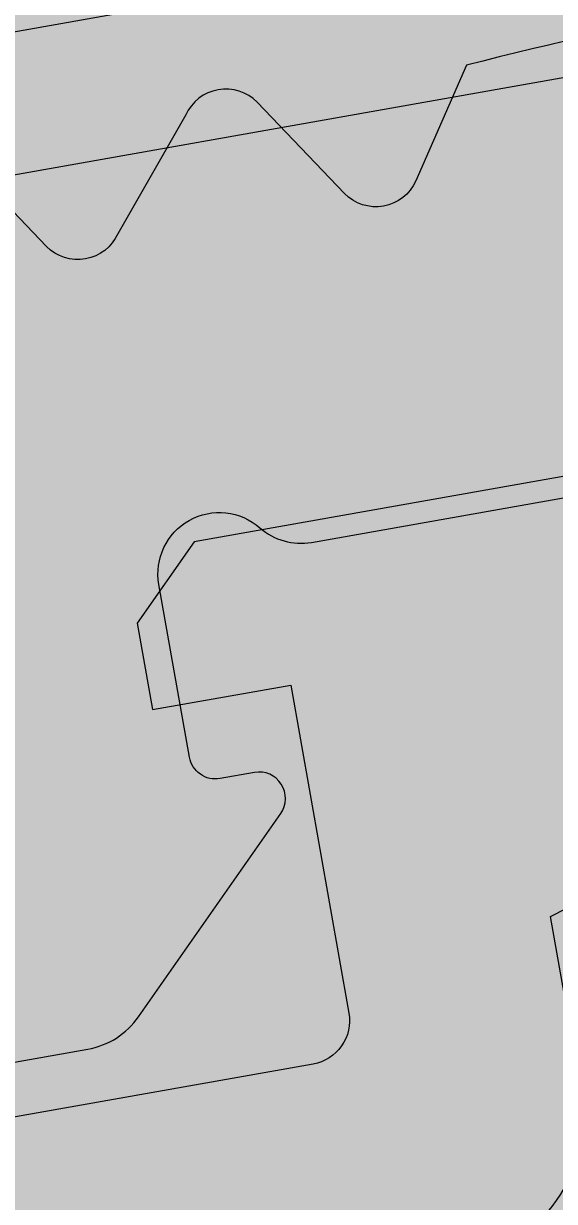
# Model space of a CAD drawing. Header units: millimetres. Extents: x -455656 to 9247092, y 0 to 412358.
# Drawn here: x 75398.63 to 75402.32, y 353974.34 to 353982.53 of the extents above; entities that cross this region are included whole.
import ezdxf
from ezdxf import colors
from ezdxf.entities.mleader import LeaderData, LeaderLine
from ezdxf.enums import TextEntityAlignment as Align
from ezdxf.math import Vec2, Vec3

# ---------------------------------------------------------------- set-up
doc = ezdxf.new("R2018")
doc.units = ezdxf.units.MM
doc.header["$MEASUREMENT"] = 0
doc.layers.get('0').update_dxf_attribs({"color": 250, "lineweight": 9})
doc.layers.add('АР_Названия помещений', color=124, linetype='Continuous', lineweight=5, plot=False)
for name, color, linetype, lineweight in [('АР_Номер помещения', 1, 'Continuous', 25), ('АР_Помещения_площадь', 19, 'Continuous', 9), ('подлога', 250, 'Continuous', 9)]:
    doc.layers.add(name, color=color, linetype=linetype, lineweight=lineweight)
doc.styles.add('ISOCPEUR', font='isocpeur.ttf', dxfattribs={"width": 0.7})
doc.styles.get("Standard").update_dxf_attribs({"font": 'isocpeur.ttf'})

# ---------------------------------------------------------------- blocks, each defined once
blk = doc.blocks.new('*U232')
at = {"color": 7, "style": 'ISOCPEUR', "width": 0.7, "flags": 1}
blk.add_attdef('КАТЕГОРИЯ', (-499.1655, -2092.1864), '', height=250, dxfattribs=at)
at = {"layer": 'АР_Номер помещения', "color": 7, "style": 'ISOCPEUR', "width": 0.7}
blk.add_attdef('НОМЕР_ПОМЕЩЕНИЯ', text='', height=300, dxfattribs=at).set_placement((1135.2371, -4683.519), align=Align.MIDDLE_CENTER)
at = {"layer": 'АР_Помещения_площадь', "color": 7, "lineweight": 30, "width": 0.7, "flags": 104}
blk.add_attdef('ИМЯ_ПОМЕЩЕНИЯ', text='', height=100, dxfattribs=at).set_placement((157.6277, 1217.1414), align=Align.MIDDLE_CENTER)
at = {"layer": 'АР_Помещения_площадь', "color": 7, "style": 'ISOCPEUR', "width": 0.7}
blk.add_attdef('ПЛОЩАДЬ_ПОМЕЩЕНИЯ', text='', height=200, dxfattribs=at).set_placement((6388.0509, -10752.088), align=Align.MIDDLE_RIGHT)
blk = doc.blocks.new('*U228')
at = {"color": 7, "style": 'ISOCPEUR', "width": 0.7, "flags": 1}
blk.add_attdef('КАТЕГОРИЯ', (-499.1655, -2092.1864), '', height=250, dxfattribs=at)
at = {"layer": 'АР_Номер помещения', "color": 7, "style": 'ISOCPEUR', "width": 0.7}
blk.add_attdef('НОМЕР_ПОМЕЩЕНИЯ', text='', height=300, dxfattribs=at).set_placement((-20232.6794, 2600.0775), align=Align.MIDDLE_CENTER)
at = {"layer": 'АР_Помещения_площадь', "color": 7, "style": 'ISOCPEUR', "width": 0.7}
blk.add_attdef('ПЛОЩАДЬ_ПОМЕЩЕНИЯ', text='', height=200, dxfattribs=at).set_placement((-20053.4577, 1769.6832), align=Align.MIDDLE_RIGHT)
at = {"layer": 'АР_Помещения_площадь', "color": 7, "lineweight": 30, "width": 0.7, "flags": 104}
blk.add_attdef('ИМЯ_ПОМЕЩЕНИЯ', text='', height=100, dxfattribs=at).set_placement((157.6277, 1217.1414), align=Align.MIDDLE_CENTER)
blk = doc.blocks.new('*U229')
at = {"color": 7, "style": 'ISOCPEUR', "width": 0.7, "flags": 1}
blk.add_attdef('КАТЕГОРИЯ', (-499.1655, -2092.1864), '', height=250, dxfattribs=at)
at = {"layer": 'АР_Номер помещения', "color": 7, "style": 'ISOCPEUR', "width": 0.7}
blk.add_attdef('НОМЕР_ПОМЕЩЕНИЯ', text='', height=300, dxfattribs=at).set_placement((-17103.9187, 4164.0089), align=Align.MIDDLE_CENTER)
at = {"layer": 'АР_Помещения_площадь', "color": 7, "style": 'ISOCPEUR', "width": 0.7}
blk.add_attdef('ПЛОЩАДЬ_ПОМЕЩЕНИЯ', text='', height=200, dxfattribs=at).set_placement((-15108.805, 2968.3807), align=Align.MIDDLE_RIGHT)
at = {"layer": 'АР_Помещения_площадь', "color": 7, "lineweight": 30, "width": 0.7, "flags": 104}
blk.add_attdef('ИМЯ_ПОМЕЩЕНИЯ', text='', height=100, dxfattribs=at).set_placement((157.6277, 1217.1414), align=Align.MIDDLE_CENTER)
blk = doc.blocks.new('_DotSmall')
at = {"color": 0, "linetype": 'ByBlock', "const_width": 0.5}
blk.add_lwpolyline([(-0.0625, 0, 1), (0.0625, 0, 1)], format="xyb", close=True, dxfattribs=at)

msp = doc.modelspace()

# ---------------------------------------------------------------- linework, layer by layer
at = {"layer": 'подлога', "color": 5}
msp.add_lwpolyline([(75394.0069, 353980.6685), (75444.2877, 353989.5801), (75444.1174, 353990.5406), (75393.8367, 353981.629)], close=True, dxfattribs=at)
msp.add_lwpolyline([(75394.0069, 353980.6685), (75444.2877, 353989.5801), (75444.1174, 353990.5406), (75393.8367, 353981.629)], close=True, dxfattribs=at)
msp.add_lwpolyline([(75394.0069, 353980.6685), (75444.2877, 353989.5801), (75444.1174, 353990.5406), (75393.8367, 353981.629)], close=True, dxfattribs=at)
msp.add_lwpolyline([(75394.0069, 353980.6685), (75444.2877, 353989.5801), (75444.1174, 353990.5406), (75393.8367, 353981.629)], close=True, dxfattribs=at)
msp.add_lwpolyline([(75394.0069, 353980.6685), (75444.2877, 353989.5801), (75444.1174, 353990.5406), (75393.8367, 353981.629)], close=True, dxfattribs=at)
msp.add_lwpolyline([(75394.0069, 353980.6685), (75444.2877, 353989.5801), (75444.1174, 353990.5406), (75393.8367, 353981.629)], close=True, dxfattribs=at)
msp.add_lwpolyline([(75394.0069, 353980.6685), (75444.2877, 353989.5801), (75444.1174, 353990.5406), (75393.8367, 353981.629)], close=True, dxfattribs=at)
msp.add_lwpolyline([(75394.0069, 353980.6685), (75444.2877, 353989.5801), (75444.1174, 353990.5406), (75393.8367, 353981.629)], close=True, dxfattribs=at)
msp.add_lwpolyline([(75394.0069, 353980.6685), (75444.2877, 353989.5801), (75444.1174, 353990.5406), (75393.8367, 353981.629)], close=True, dxfattribs=at)
msp.add_lwpolyline([(75394.0069, 353980.6685), (75444.2877, 353989.5801), (75444.1174, 353990.5406), (75393.8367, 353981.629)], close=True, dxfattribs=at)
msp.add_lwpolyline([(75394.0069, 353980.6685), (75444.2877, 353989.5801), (75444.1174, 353990.5406), (75393.8367, 353981.629)], close=True, dxfattribs=at)
msp.add_lwpolyline([(75394.0069, 353980.6685), (75444.2877, 353989.5801), (75444.1174, 353990.5406), (75393.8367, 353981.629)], close=True, dxfattribs=at)
msp.add_lwpolyline([(75394.0069, 353980.6685), (75444.2877, 353989.5801), (75444.1174, 353990.5406), (75393.8367, 353981.629)], close=True, dxfattribs=at)
msp.add_lwpolyline([(75394.0069, 353980.6685), (75444.2877, 353989.5801), (75444.1174, 353990.5406), (75393.8367, 353981.629)], close=True, dxfattribs=at)
msp.add_lwpolyline([(75394.0069, 353980.6685), (75444.2877, 353989.5801), (75444.1174, 353990.5406), (75393.8367, 353981.629)], close=True, dxfattribs=at)
msp.add_lwpolyline([(75394.0069, 353980.6685), (75444.2877, 353989.5801), (75444.1174, 353990.5406), (75393.8367, 353981.629)], close=True, dxfattribs=at)
msp.add_lwpolyline([(75394.0069, 353980.6685), (75444.2877, 353989.5801), (75444.1174, 353990.5406), (75393.8367, 353981.629)], close=True, dxfattribs=at)
msp.add_lwpolyline([(75394.0069, 353980.6685), (75444.2877, 353989.5801), (75444.1174, 353990.5406), (75393.8367, 353981.629)], close=True, dxfattribs=at)
msp.add_lwpolyline([(75394.0069, 353980.6685), (75444.2877, 353989.5801), (75444.1174, 353990.5406), (75393.8367, 353981.629)], close=True, dxfattribs=at)
msp.add_lwpolyline([(75394.0069, 353980.6685), (75444.2877, 353989.5801), (75444.1174, 353990.5406), (75393.8367, 353981.629)], close=True, dxfattribs=at)
msp.add_lwpolyline([(75394.0069, 353980.6685), (75444.2877, 353989.5801), (75444.1174, 353990.5406), (75393.8367, 353981.629)], close=True, dxfattribs=at)
msp.add_lwpolyline([(75394.0069, 353980.6685), (75444.2877, 353989.5801), (75444.1174, 353990.5406), (75393.8367, 353981.629)], close=True, dxfattribs=at)
msp.add_lwpolyline([(75394.0069, 353980.6685), (75444.2877, 353989.5801), (75444.1174, 353990.5406), (75393.8367, 353981.629)], close=True, dxfattribs=at)
msp.add_lwpolyline([(75394.0069, 353980.6685), (75444.2877, 353989.5801), (75444.1174, 353990.5406), (75393.8367, 353981.629)], close=True, dxfattribs=at)
msp.add_lwpolyline([(75394.0069, 353980.6685), (75444.2877, 353989.5801), (75444.1174, 353990.5406), (75393.8367, 353981.629)], close=True, dxfattribs=at)
msp.add_lwpolyline([(75394.0069, 353980.6685), (75444.2877, 353989.5801), (75444.1174, 353990.5406), (75393.8367, 353981.629)], close=True, dxfattribs=at)
at = {"layer": 'подлога', "color": 5, "lineweight": 0, "ltscale": 100, "transparency": 33554687}
for points in [[(75439.4354, 353985.9441), (75399.8132, 353978.9216), (75399.4182, 353978.3563), (75399.5245, 353977.7561), (75400.485, 353977.9263), (75400.8892, 353975.6453, -0.414362), (75400.6423, 353975.292), (75394.0395, 353974.1217, -0.414326), (75392.8381, 353974.9613), (75392.5615, 353976.522), (75393.642, 353976.7135), (75393.5356, 353977.3137), (75392.8502, 353977.6876), (75389.4887, 353977.0918, 0.551224), (75389.2938, 353976.6147), (75391.1038, 353974.0876, -0.267349)], [(75439.4354, 353985.9441), (75399.8132, 353978.9216), (75399.4182, 353978.3563), (75399.5245, 353977.7561), (75400.485, 353977.9263), (75400.8892, 353975.6453, -0.414362), (75400.6423, 353975.292), (75394.0395, 353974.1217, -0.414326), (75392.8381, 353974.9613), (75392.5615, 353976.522), (75393.642, 353976.7135), (75393.5356, 353977.3137), (75392.8502, 353977.6876), (75389.4887, 353977.0918, 0.551224), (75389.2938, 353976.6147), (75391.1038, 353974.0876, -0.267349)], [(75439.4354, 353985.9441), (75399.8132, 353978.9216), (75399.4182, 353978.3563), (75399.5245, 353977.7561), (75400.485, 353977.9263), (75400.8892, 353975.6453, -0.414362), (75400.6423, 353975.292), (75394.0395, 353974.1217, -0.414326), (75392.8381, 353974.9613), (75392.5615, 353976.522), (75393.642, 353976.7135), (75393.5356, 353977.3137), (75392.8502, 353977.6876), (75389.4887, 353977.0918, 0.551224), (75389.2938, 353976.6147), (75391.1038, 353974.0876, -0.267349)], [(75439.4354, 353985.9441), (75399.8132, 353978.9216), (75399.4182, 353978.3563), (75399.5245, 353977.7561), (75400.485, 353977.9263), (75400.8892, 353975.6453, -0.414362), (75400.6423, 353975.292), (75394.0395, 353974.1217, -0.414326), (75392.8381, 353974.9613), (75392.5615, 353976.522), (75393.642, 353976.7135), (75393.5356, 353977.3137), (75392.8502, 353977.6876), (75389.4887, 353977.0918, 0.551224), (75389.2938, 353976.6147), (75391.1038, 353974.0876, -0.267349)], [(75439.4354, 353985.9441), (75399.8132, 353978.9216), (75399.4182, 353978.3563), (75399.5245, 353977.7561), (75400.485, 353977.9263), (75400.8892, 353975.6453, -0.414362), (75400.6423, 353975.292), (75394.0395, 353974.1217, -0.414326), (75392.8381, 353974.9613), (75392.5615, 353976.522), (75393.642, 353976.7135), (75393.5356, 353977.3137), (75392.8502, 353977.6876), (75389.4887, 353977.0918, 0.551224), (75389.2938, 353976.6147), (75391.1038, 353974.0876, -0.267349)], [(75439.4354, 353985.9441), (75399.8132, 353978.9216), (75399.4182, 353978.3563), (75399.5245, 353977.7561), (75400.485, 353977.9263), (75400.8892, 353975.6453, -0.414362), (75400.6423, 353975.292), (75394.0395, 353974.1217, -0.414326), (75392.8381, 353974.9613), (75392.5615, 353976.522), (75393.642, 353976.7135), (75393.5356, 353977.3137), (75392.8502, 353977.6876), (75389.4887, 353977.0918, 0.551224), (75389.2938, 353976.6147), (75391.1038, 353974.0876, -0.267349)], [(75439.4354, 353985.9441), (75399.8132, 353978.9216), (75399.4182, 353978.3563), (75399.5245, 353977.7561), (75400.485, 353977.9263), (75400.8892, 353975.6453, -0.414362), (75400.6423, 353975.292), (75394.0395, 353974.1217, -0.414326), (75392.8381, 353974.9613), (75392.5615, 353976.522), (75393.642, 353976.7135), (75393.5356, 353977.3137), (75392.8502, 353977.6876), (75389.4887, 353977.0918, 0.551224), (75389.2938, 353976.6147), (75391.1038, 353974.0876, -0.267349)], [(75439.4354, 353985.9441), (75399.8132, 353978.9216), (75399.4182, 353978.3563), (75399.5245, 353977.7561), (75400.485, 353977.9263), (75400.8892, 353975.6453, -0.414362), (75400.6423, 353975.292), (75394.0395, 353974.1217, -0.414326), (75392.8381, 353974.9613), (75392.5615, 353976.522), (75393.642, 353976.7135), (75393.5356, 353977.3137), (75392.8502, 353977.6876), (75389.4887, 353977.0918, 0.551224), (75389.2938, 353976.6147), (75391.1038, 353974.0876, -0.267349)], [(75439.4354, 353985.9441), (75399.8132, 353978.9216), (75399.4182, 353978.3563), (75399.5245, 353977.7561), (75400.485, 353977.9263), (75400.8892, 353975.6453, -0.414362), (75400.6423, 353975.292), (75394.0395, 353974.1217, -0.414326), (75392.8381, 353974.9613), (75392.5615, 353976.522), (75393.642, 353976.7135), (75393.5356, 353977.3137), (75392.8502, 353977.6876), (75389.4887, 353977.0918, 0.551224), (75389.2938, 353976.6147), (75391.1038, 353974.0876, -0.267349)], [(75439.4354, 353985.9441), (75399.8132, 353978.9216), (75399.4182, 353978.3563), (75399.5245, 353977.7561), (75400.485, 353977.9263), (75400.8892, 353975.6453, -0.414362), (75400.6423, 353975.292), (75394.0395, 353974.1217, -0.414326), (75392.8381, 353974.9613), (75392.5615, 353976.522), (75393.642, 353976.7135), (75393.5356, 353977.3137), (75392.8502, 353977.6876), (75389.4887, 353977.0918, 0.551224), (75389.2938, 353976.6147), (75391.1038, 353974.0876, -0.267349)], [(75439.4354, 353985.9441), (75399.8132, 353978.9216), (75399.4182, 353978.3563), (75399.5245, 353977.7561), (75400.485, 353977.9263), (75400.8892, 353975.6453, -0.414362), (75400.6423, 353975.292), (75394.0395, 353974.1217, -0.414326), (75392.8381, 353974.9613), (75392.5615, 353976.522), (75393.642, 353976.7135), (75393.5356, 353977.3137), (75392.8502, 353977.6876), (75389.4887, 353977.0918, 0.551224), (75389.2938, 353976.6147), (75391.1038, 353974.0876, -0.267349)], [(75439.4354, 353985.9441), (75399.8132, 353978.9216), (75399.4182, 353978.3563), (75399.5245, 353977.7561), (75400.485, 353977.9263), (75400.8892, 353975.6453, -0.414362), (75400.6423, 353975.292), (75394.0395, 353974.1217, -0.414326), (75392.8381, 353974.9613), (75392.5615, 353976.522), (75393.642, 353976.7135), (75393.5356, 353977.3137), (75392.8502, 353977.6876), (75389.4887, 353977.0918, 0.551224), (75389.2938, 353976.6147), (75391.1038, 353974.0876, -0.267349)], [(75439.4354, 353985.9441), (75399.8132, 353978.9216), (75399.4182, 353978.3563), (75399.5245, 353977.7561), (75400.485, 353977.9263), (75400.8892, 353975.6453, -0.414362), (75400.6423, 353975.292), (75394.0395, 353974.1217, -0.414326), (75392.8381, 353974.9613), (75392.5615, 353976.522), (75393.642, 353976.7135), (75393.5356, 353977.3137), (75392.8502, 353977.6876), (75389.4887, 353977.0918, 0.551224), (75389.2938, 353976.6147), (75391.1038, 353974.0876, -0.267349)], [(75439.4354, 353985.9441), (75399.8132, 353978.9216), (75399.4182, 353978.3563), (75399.5245, 353977.7561), (75400.485, 353977.9263), (75400.8892, 353975.6453, -0.414362), (75400.6423, 353975.292), (75394.0395, 353974.1217, -0.414326), (75392.8381, 353974.9613), (75392.5615, 353976.522), (75393.642, 353976.7135), (75393.5356, 353977.3137), (75392.8502, 353977.6876), (75389.4887, 353977.0918, 0.551224), (75389.2938, 353976.6147), (75391.1038, 353974.0876, -0.267349)], [(75439.4354, 353985.9441), (75399.8132, 353978.9216), (75399.4182, 353978.3563), (75399.5245, 353977.7561), (75400.485, 353977.9263), (75400.8892, 353975.6453, -0.414362), (75400.6423, 353975.292), (75394.0395, 353974.1217, -0.414326), (75392.8381, 353974.9613), (75392.5615, 353976.522), (75393.642, 353976.7135), (75393.5356, 353977.3137), (75392.8502, 353977.6876), (75389.4887, 353977.0918, 0.551224), (75389.2938, 353976.6147), (75391.1038, 353974.0876, -0.267349)], [(75439.4354, 353985.9441), (75399.8132, 353978.9216), (75399.4182, 353978.3563), (75399.5245, 353977.7561), (75400.485, 353977.9263), (75400.8892, 353975.6453, -0.414362), (75400.6423, 353975.292), (75394.0395, 353974.1217, -0.414326), (75392.8381, 353974.9613), (75392.5615, 353976.522), (75393.642, 353976.7135), (75393.5356, 353977.3137), (75392.8502, 353977.6876), (75389.4887, 353977.0918, 0.551224), (75389.2938, 353976.6147), (75391.1038, 353974.0876, -0.267349)], [(75439.4354, 353985.9441), (75399.8132, 353978.9216), (75399.4182, 353978.3563), (75399.5245, 353977.7561), (75400.485, 353977.9263), (75400.8892, 353975.6453, -0.414362), (75400.6423, 353975.292), (75394.0395, 353974.1217, -0.414326), (75392.8381, 353974.9613), (75392.5615, 353976.522), (75393.642, 353976.7135), (75393.5356, 353977.3137), (75392.8502, 353977.6876), (75389.4887, 353977.0918, 0.551224), (75389.2938, 353976.6147), (75391.1038, 353974.0876, -0.267349)], [(75439.4354, 353985.9441), (75399.8132, 353978.9216), (75399.4182, 353978.3563), (75399.5245, 353977.7561), (75400.485, 353977.9263), (75400.8892, 353975.6453, -0.414362), (75400.6423, 353975.292), (75394.0395, 353974.1217, -0.414326), (75392.8381, 353974.9613), (75392.5615, 353976.522), (75393.642, 353976.7135), (75393.5356, 353977.3137), (75392.8502, 353977.6876), (75389.4887, 353977.0918, 0.551224), (75389.2938, 353976.6147), (75391.1038, 353974.0876, -0.267349)], [(75439.4354, 353985.9441), (75399.8132, 353978.9216), (75399.4182, 353978.3563), (75399.5245, 353977.7561), (75400.485, 353977.9263), (75400.8892, 353975.6453, -0.414362), (75400.6423, 353975.292), (75394.0395, 353974.1217, -0.414326), (75392.8381, 353974.9613), (75392.5615, 353976.522), (75393.642, 353976.7135), (75393.5356, 353977.3137), (75392.8502, 353977.6876), (75389.4887, 353977.0918, 0.551224), (75389.2938, 353976.6147), (75391.1038, 353974.0876, -0.267349)], [(75439.4354, 353985.9441), (75399.8132, 353978.9216), (75399.4182, 353978.3563), (75399.5245, 353977.7561), (75400.485, 353977.9263), (75400.8892, 353975.6453, -0.414362), (75400.6423, 353975.292), (75394.0395, 353974.1217, -0.414326), (75392.8381, 353974.9613), (75392.5615, 353976.522), (75393.642, 353976.7135), (75393.5356, 353977.3137), (75392.8502, 353977.6876), (75389.4887, 353977.0918, 0.551224), (75389.2938, 353976.6147), (75391.1038, 353974.0876, -0.267349)], [(75439.4354, 353985.9441), (75399.8132, 353978.9216), (75399.4182, 353978.3563), (75399.5245, 353977.7561), (75400.485, 353977.9263), (75400.8892, 353975.6453, -0.414362), (75400.6423, 353975.292), (75394.0395, 353974.1217, -0.414326), (75392.8381, 353974.9613), (75392.5615, 353976.522), (75393.642, 353976.7135), (75393.5356, 353977.3137), (75392.8502, 353977.6876), (75389.4887, 353977.0918, 0.551224), (75389.2938, 353976.6147), (75391.1038, 353974.0876, -0.267349)], [(75439.4354, 353985.9441), (75399.8132, 353978.9216), (75399.4182, 353978.3563), (75399.5245, 353977.7561), (75400.485, 353977.9263), (75400.8892, 353975.6453, -0.414362), (75400.6423, 353975.292), (75394.0395, 353974.1217, -0.414326), (75392.8381, 353974.9613), (75392.5615, 353976.522), (75393.642, 353976.7135), (75393.5356, 353977.3137), (75392.8502, 353977.6876), (75389.4887, 353977.0918, 0.551224), (75389.2938, 353976.6147), (75391.1038, 353974.0876, -0.267349)], [(75439.4354, 353985.9441), (75399.8132, 353978.9216), (75399.4182, 353978.3563), (75399.5245, 353977.7561), (75400.485, 353977.9263), (75400.8892, 353975.6453, -0.414362), (75400.6423, 353975.292), (75394.0395, 353974.1217, -0.414326), (75392.8381, 353974.9613), (75392.5615, 353976.522), (75393.642, 353976.7135), (75393.5356, 353977.3137), (75392.8502, 353977.6876), (75389.4887, 353977.0918, 0.551224), (75389.2938, 353976.6147), (75391.1038, 353974.0876, -0.267349)], [(75439.4354, 353985.9441), (75399.8132, 353978.9216), (75399.4182, 353978.3563), (75399.5245, 353977.7561), (75400.485, 353977.9263), (75400.8892, 353975.6453, -0.414362), (75400.6423, 353975.292), (75394.0395, 353974.1217, -0.414326), (75392.8381, 353974.9613), (75392.5615, 353976.522), (75393.642, 353976.7135), (75393.5356, 353977.3137), (75392.8502, 353977.6876), (75389.4887, 353977.0918, 0.551224), (75389.2938, 353976.6147), (75391.1038, 353974.0876, -0.267349)], [(75439.4354, 353985.9441), (75399.8132, 353978.9216), (75399.4182, 353978.3563), (75399.5245, 353977.7561), (75400.485, 353977.9263), (75400.8892, 353975.6453, -0.414362), (75400.6423, 353975.292), (75394.0395, 353974.1217, -0.414326), (75392.8381, 353974.9613), (75392.5615, 353976.522), (75393.642, 353976.7135), (75393.5356, 353977.3137), (75392.8502, 353977.6876), (75389.4887, 353977.0918, 0.551224), (75389.2938, 353976.6147), (75391.1038, 353974.0876, -0.267349)], [(75439.4354, 353985.9441), (75399.8132, 353978.9216), (75399.4182, 353978.3563), (75399.5245, 353977.7561), (75400.485, 353977.9263), (75400.8892, 353975.6453, -0.414362), (75400.6423, 353975.292), (75394.0395, 353974.1217, -0.414326), (75392.8381, 353974.9613), (75392.5615, 353976.522), (75393.642, 353976.7135), (75393.5356, 353977.3137), (75392.8502, 353977.6876), (75389.4887, 353977.0918, 0.551224), (75389.2938, 353976.6147), (75391.1038, 353974.0876, -0.267349)], [(75409.0957, 353983.5462, 0.035408), (75401.7075, 353982.2368), (75401.355, 353981.4314, -0.527868), (75400.8594, 353981.3435), (75400.2516, 353981.9787, 0.527868), (75399.756, 353981.8909), (75399.2834, 353981.0642, -0.527868), (75398.7878, 353980.9763), (75398.18, 353981.6115, 0.527868), (75397.6844, 353981.5237), (75397.3319, 353980.7183, -0.527868), (75396.8363, 353980.6305), (75396.2284, 353981.2657, 0.527868), (75395.7328, 353981.1778), (75395.3803, 353980.3724, -0.527868), (75394.8847, 353980.2846), (75394.1568, 353980.8985, 0.527868), (75393.6612, 353980.8107)], [(75409.0957, 353983.5462, 0.035408), (75401.7075, 353982.2368), (75401.355, 353981.4314, -0.527868), (75400.8594, 353981.3435), (75400.2516, 353981.9787, 0.527868), (75399.756, 353981.8909), (75399.2834, 353981.0642, -0.527868), (75398.7878, 353980.9763), (75398.18, 353981.6115, 0.527868), (75397.6844, 353981.5237), (75397.3319, 353980.7183, -0.527868), (75396.8363, 353980.6305), (75396.2284, 353981.2657, 0.527868), (75395.7328, 353981.1778), (75395.3803, 353980.3724, -0.527868), (75394.8847, 353980.2846), (75394.1568, 353980.8985, 0.527868), (75393.6612, 353980.8107)], [(75409.0957, 353983.5462, 0.035408), (75401.7075, 353982.2368), (75401.355, 353981.4314, -0.527868), (75400.8594, 353981.3435), (75400.2516, 353981.9787, 0.527868), (75399.756, 353981.8909), (75399.2834, 353981.0642, -0.527868), (75398.7878, 353980.9763), (75398.18, 353981.6115, 0.527868), (75397.6844, 353981.5237), (75397.3319, 353980.7183, -0.527868), (75396.8363, 353980.6305), (75396.2284, 353981.2657, 0.527868), (75395.7328, 353981.1778), (75395.3803, 353980.3724, -0.527868), (75394.8847, 353980.2846), (75394.1568, 353980.8985, 0.527868), (75393.6612, 353980.8107)], [(75409.0957, 353983.5462, 0.035408), (75401.7075, 353982.2368), (75401.355, 353981.4314, -0.527868), (75400.8594, 353981.3435), (75400.2516, 353981.9787, 0.527868), (75399.756, 353981.8909), (75399.2834, 353981.0642, -0.527868), (75398.7878, 353980.9763), (75398.18, 353981.6115, 0.527868), (75397.6844, 353981.5237), (75397.3319, 353980.7183, -0.527868), (75396.8363, 353980.6305), (75396.2284, 353981.2657, 0.527868), (75395.7328, 353981.1778), (75395.3803, 353980.3724, -0.527868), (75394.8847, 353980.2846), (75394.1568, 353980.8985, 0.527868), (75393.6612, 353980.8107)], [(75409.0957, 353983.5462, 0.035408), (75401.7075, 353982.2368), (75401.355, 353981.4314, -0.527868), (75400.8594, 353981.3435), (75400.2516, 353981.9787, 0.527868), (75399.756, 353981.8909), (75399.2834, 353981.0642, -0.527868), (75398.7878, 353980.9763), (75398.18, 353981.6115, 0.527868), (75397.6844, 353981.5237), (75397.3319, 353980.7183, -0.527868), (75396.8363, 353980.6305), (75396.2284, 353981.2657, 0.527868), (75395.7328, 353981.1778), (75395.3803, 353980.3724, -0.527868), (75394.8847, 353980.2846), (75394.1568, 353980.8985, 0.527868), (75393.6612, 353980.8107)], [(75409.0957, 353983.5462, 0.035408), (75401.7075, 353982.2368), (75401.355, 353981.4314, -0.527868), (75400.8594, 353981.3435), (75400.2516, 353981.9787, 0.527868), (75399.756, 353981.8909), (75399.2834, 353981.0642, -0.527868), (75398.7878, 353980.9763), (75398.18, 353981.6115, 0.527868), (75397.6844, 353981.5237), (75397.3319, 353980.7183, -0.527868), (75396.8363, 353980.6305), (75396.2284, 353981.2657, 0.527868), (75395.7328, 353981.1778), (75395.3803, 353980.3724, -0.527868), (75394.8847, 353980.2846), (75394.1568, 353980.8985, 0.527868), (75393.6612, 353980.8107)], [(75409.0957, 353983.5462, 0.035408), (75401.7075, 353982.2368), (75401.355, 353981.4314, -0.527868), (75400.8594, 353981.3435), (75400.2516, 353981.9787, 0.527868), (75399.756, 353981.8909), (75399.2834, 353981.0642, -0.527868), (75398.7878, 353980.9763), (75398.18, 353981.6115, 0.527868), (75397.6844, 353981.5237), (75397.3319, 353980.7183, -0.527868), (75396.8363, 353980.6305), (75396.2284, 353981.2657, 0.527868), (75395.7328, 353981.1778), (75395.3803, 353980.3724, -0.527868), (75394.8847, 353980.2846), (75394.1568, 353980.8985, 0.527868), (75393.6612, 353980.8107)], [(75409.0957, 353983.5462, 0.035408), (75401.7075, 353982.2368), (75401.355, 353981.4314, -0.527868), (75400.8594, 353981.3435), (75400.2516, 353981.9787, 0.527868), (75399.756, 353981.8909), (75399.2834, 353981.0642, -0.527868), (75398.7878, 353980.9763), (75398.18, 353981.6115, 0.527868), (75397.6844, 353981.5237), (75397.3319, 353980.7183, -0.527868), (75396.8363, 353980.6305), (75396.2284, 353981.2657, 0.527868), (75395.7328, 353981.1778), (75395.3803, 353980.3724, -0.527868), (75394.8847, 353980.2846), (75394.1568, 353980.8985, 0.527868), (75393.6612, 353980.8107)], [(75409.0957, 353983.5462, 0.035408), (75401.7075, 353982.2368), (75401.355, 353981.4314, -0.527868), (75400.8594, 353981.3435), (75400.2516, 353981.9787, 0.527868), (75399.756, 353981.8909), (75399.2834, 353981.0642, -0.527868), (75398.7878, 353980.9763), (75398.18, 353981.6115, 0.527868), (75397.6844, 353981.5237), (75397.3319, 353980.7183, -0.527868), (75396.8363, 353980.6305), (75396.2284, 353981.2657, 0.527868), (75395.7328, 353981.1778), (75395.3803, 353980.3724, -0.527868), (75394.8847, 353980.2846), (75394.1568, 353980.8985, 0.527868), (75393.6612, 353980.8107)], [(75409.0957, 353983.5462, 0.035408), (75401.7075, 353982.2368), (75401.355, 353981.4314, -0.527868), (75400.8594, 353981.3435), (75400.2516, 353981.9787, 0.527868), (75399.756, 353981.8909), (75399.2834, 353981.0642, -0.527868), (75398.7878, 353980.9763), (75398.18, 353981.6115, 0.527868), (75397.6844, 353981.5237), (75397.3319, 353980.7183, -0.527868), (75396.8363, 353980.6305), (75396.2284, 353981.2657, 0.527868), (75395.7328, 353981.1778), (75395.3803, 353980.3724, -0.527868), (75394.8847, 353980.2846), (75394.1568, 353980.8985, 0.527868), (75393.6612, 353980.8107)], [(75409.0957, 353983.5462, 0.035408), (75401.7075, 353982.2368), (75401.355, 353981.4314, -0.527868), (75400.8594, 353981.3435), (75400.2516, 353981.9787, 0.527868), (75399.756, 353981.8909), (75399.2834, 353981.0642, -0.527868), (75398.7878, 353980.9763), (75398.18, 353981.6115, 0.527868), (75397.6844, 353981.5237), (75397.3319, 353980.7183, -0.527868), (75396.8363, 353980.6305), (75396.2284, 353981.2657, 0.527868), (75395.7328, 353981.1778), (75395.3803, 353980.3724, -0.527868), (75394.8847, 353980.2846), (75394.1568, 353980.8985, 0.527868), (75393.6612, 353980.8107)], [(75409.0957, 353983.5462, 0.035408), (75401.7075, 353982.2368), (75401.355, 353981.4314, -0.527868), (75400.8594, 353981.3435), (75400.2516, 353981.9787, 0.527868), (75399.756, 353981.8909), (75399.2834, 353981.0642, -0.527868), (75398.7878, 353980.9763), (75398.18, 353981.6115, 0.527868), (75397.6844, 353981.5237), (75397.3319, 353980.7183, -0.527868), (75396.8363, 353980.6305), (75396.2284, 353981.2657, 0.527868), (75395.7328, 353981.1778), (75395.3803, 353980.3724, -0.527868), (75394.8847, 353980.2846), (75394.1568, 353980.8985, 0.527868), (75393.6612, 353980.8107)], [(75409.0957, 353983.5462, 0.035408), (75401.7075, 353982.2368), (75401.355, 353981.4314, -0.527868), (75400.8594, 353981.3435), (75400.2516, 353981.9787, 0.527868), (75399.756, 353981.8909), (75399.2834, 353981.0642, -0.527868), (75398.7878, 353980.9763), (75398.18, 353981.6115, 0.527868), (75397.6844, 353981.5237), (75397.3319, 353980.7183, -0.527868), (75396.8363, 353980.6305), (75396.2284, 353981.2657, 0.527868), (75395.7328, 353981.1778), (75395.3803, 353980.3724, -0.527868), (75394.8847, 353980.2846), (75394.1568, 353980.8985, 0.527868), (75393.6612, 353980.8107)], [(75409.0957, 353983.5462, 0.035408), (75401.7075, 353982.2368), (75401.355, 353981.4314, -0.527868), (75400.8594, 353981.3435), (75400.2516, 353981.9787, 0.527868), (75399.756, 353981.8909), (75399.2834, 353981.0642, -0.527868), (75398.7878, 353980.9763), (75398.18, 353981.6115, 0.527868), (75397.6844, 353981.5237), (75397.3319, 353980.7183, -0.527868), (75396.8363, 353980.6305), (75396.2284, 353981.2657, 0.527868), (75395.7328, 353981.1778), (75395.3803, 353980.3724, -0.527868), (75394.8847, 353980.2846), (75394.1568, 353980.8985, 0.527868), (75393.6612, 353980.8107)], [(75409.0957, 353983.5462, 0.035408), (75401.7075, 353982.2368), (75401.355, 353981.4314, -0.527868), (75400.8594, 353981.3435), (75400.2516, 353981.9787, 0.527868), (75399.756, 353981.8909), (75399.2834, 353981.0642, -0.527868), (75398.7878, 353980.9763), (75398.18, 353981.6115, 0.527868), (75397.6844, 353981.5237), (75397.3319, 353980.7183, -0.527868), (75396.8363, 353980.6305), (75396.2284, 353981.2657, 0.527868), (75395.7328, 353981.1778), (75395.3803, 353980.3724, -0.527868), (75394.8847, 353980.2846), (75394.1568, 353980.8985, 0.527868), (75393.6612, 353980.8107)], [(75409.0957, 353983.5462, 0.035408), (75401.7075, 353982.2368), (75401.355, 353981.4314, -0.527868), (75400.8594, 353981.3435), (75400.2516, 353981.9787, 0.527868), (75399.756, 353981.8909), (75399.2834, 353981.0642, -0.527868), (75398.7878, 353980.9763), (75398.18, 353981.6115, 0.527868), (75397.6844, 353981.5237), (75397.3319, 353980.7183, -0.527868), (75396.8363, 353980.6305), (75396.2284, 353981.2657, 0.527868), (75395.7328, 353981.1778), (75395.3803, 353980.3724, -0.527868), (75394.8847, 353980.2846), (75394.1568, 353980.8985, 0.527868), (75393.6612, 353980.8107)], [(75409.0957, 353983.5462, 0.035408), (75401.7075, 353982.2368), (75401.355, 353981.4314, -0.527868), (75400.8594, 353981.3435), (75400.2516, 353981.9787, 0.527868), (75399.756, 353981.8909), (75399.2834, 353981.0642, -0.527868), (75398.7878, 353980.9763), (75398.18, 353981.6115, 0.527868), (75397.6844, 353981.5237), (75397.3319, 353980.7183, -0.527868), (75396.8363, 353980.6305), (75396.2284, 353981.2657, 0.527868), (75395.7328, 353981.1778), (75395.3803, 353980.3724, -0.527868), (75394.8847, 353980.2846), (75394.1568, 353980.8985, 0.527868), (75393.6612, 353980.8107)], [(75409.0957, 353983.5462, 0.035408), (75401.7075, 353982.2368), (75401.355, 353981.4314, -0.527868), (75400.8594, 353981.3435), (75400.2516, 353981.9787, 0.527868), (75399.756, 353981.8909), (75399.2834, 353981.0642, -0.527868), (75398.7878, 353980.9763), (75398.18, 353981.6115, 0.527868), (75397.6844, 353981.5237), (75397.3319, 353980.7183, -0.527868), (75396.8363, 353980.6305), (75396.2284, 353981.2657, 0.527868), (75395.7328, 353981.1778), (75395.3803, 353980.3724, -0.527868), (75394.8847, 353980.2846), (75394.1568, 353980.8985, 0.527868), (75393.6612, 353980.8107)], [(75409.0957, 353983.5462, 0.035408), (75401.7075, 353982.2368), (75401.355, 353981.4314, -0.527868), (75400.8594, 353981.3435), (75400.2516, 353981.9787, 0.527868), (75399.756, 353981.8909), (75399.2834, 353981.0642, -0.527868), (75398.7878, 353980.9763), (75398.18, 353981.6115, 0.527868), (75397.6844, 353981.5237), (75397.3319, 353980.7183, -0.527868), (75396.8363, 353980.6305), (75396.2284, 353981.2657, 0.527868), (75395.7328, 353981.1778), (75395.3803, 353980.3724, -0.527868), (75394.8847, 353980.2846), (75394.1568, 353980.8985, 0.527868), (75393.6612, 353980.8107)], [(75409.0957, 353983.5462, 0.035408), (75401.7075, 353982.2368), (75401.355, 353981.4314, -0.527868), (75400.8594, 353981.3435), (75400.2516, 353981.9787, 0.527868), (75399.756, 353981.8909), (75399.2834, 353981.0642, -0.527868), (75398.7878, 353980.9763), (75398.18, 353981.6115, 0.527868), (75397.6844, 353981.5237), (75397.3319, 353980.7183, -0.527868), (75396.8363, 353980.6305), (75396.2284, 353981.2657, 0.527868), (75395.7328, 353981.1778), (75395.3803, 353980.3724, -0.527868), (75394.8847, 353980.2846), (75394.1568, 353980.8985, 0.527868), (75393.6612, 353980.8107)], [(75409.0957, 353983.5462, 0.035408), (75401.7075, 353982.2368), (75401.355, 353981.4314, -0.527868), (75400.8594, 353981.3435), (75400.2516, 353981.9787, 0.527868), (75399.756, 353981.8909), (75399.2834, 353981.0642, -0.527868), (75398.7878, 353980.9763), (75398.18, 353981.6115, 0.527868), (75397.6844, 353981.5237), (75397.3319, 353980.7183, -0.527868), (75396.8363, 353980.6305), (75396.2284, 353981.2657, 0.527868), (75395.7328, 353981.1778), (75395.3803, 353980.3724, -0.527868), (75394.8847, 353980.2846), (75394.1568, 353980.8985, 0.527868), (75393.6612, 353980.8107)], [(75409.0957, 353983.5462, 0.035408), (75401.7075, 353982.2368), (75401.355, 353981.4314, -0.527868), (75400.8594, 353981.3435), (75400.2516, 353981.9787, 0.527868), (75399.756, 353981.8909), (75399.2834, 353981.0642, -0.527868), (75398.7878, 353980.9763), (75398.18, 353981.6115, 0.527868), (75397.6844, 353981.5237), (75397.3319, 353980.7183, -0.527868), (75396.8363, 353980.6305), (75396.2284, 353981.2657, 0.527868), (75395.7328, 353981.1778), (75395.3803, 353980.3724, -0.527868), (75394.8847, 353980.2846), (75394.1568, 353980.8985, 0.527868), (75393.6612, 353980.8107)], [(75409.0957, 353983.5462, 0.035408), (75401.7075, 353982.2368), (75401.355, 353981.4314, -0.527868), (75400.8594, 353981.3435), (75400.2516, 353981.9787, 0.527868), (75399.756, 353981.8909), (75399.2834, 353981.0642, -0.527868), (75398.7878, 353980.9763), (75398.18, 353981.6115, 0.527868), (75397.6844, 353981.5237), (75397.3319, 353980.7183, -0.527868), (75396.8363, 353980.6305), (75396.2284, 353981.2657, 0.527868), (75395.7328, 353981.1778), (75395.3803, 353980.3724, -0.527868), (75394.8847, 353980.2846), (75394.1568, 353980.8985, 0.527868), (75393.6612, 353980.8107)], [(75409.0957, 353983.5462, 0.035408), (75401.7075, 353982.2368), (75401.355, 353981.4314, -0.527868), (75400.8594, 353981.3435), (75400.2516, 353981.9787, 0.527868), (75399.756, 353981.8909), (75399.2834, 353981.0642, -0.527868), (75398.7878, 353980.9763), (75398.18, 353981.6115, 0.527868), (75397.6844, 353981.5237), (75397.3319, 353980.7183, -0.527868), (75396.8363, 353980.6305), (75396.2284, 353981.2657, 0.527868), (75395.7328, 353981.1778), (75395.3803, 353980.3724, -0.527868), (75394.8847, 353980.2846), (75394.1568, 353980.8985, 0.527868), (75393.6612, 353980.8107)], [(75409.0957, 353983.5462, 0.035408), (75401.7075, 353982.2368), (75401.355, 353981.4314, -0.527868), (75400.8594, 353981.3435), (75400.2516, 353981.9787, 0.527868), (75399.756, 353981.8909), (75399.2834, 353981.0642, -0.527868), (75398.7878, 353980.9763), (75398.18, 353981.6115, 0.527868), (75397.6844, 353981.5237), (75397.3319, 353980.7183, -0.527868), (75396.8363, 353980.6305), (75396.2284, 353981.2657, 0.527868), (75395.7328, 353981.1778), (75395.3803, 353980.3724, -0.527868), (75394.8847, 353980.2846), (75394.1568, 353980.8985, 0.527868), (75393.6612, 353980.8107)], [(75409.0957, 353983.5462, 0.035408), (75401.7075, 353982.2368), (75401.355, 353981.4314, -0.527868), (75400.8594, 353981.3435), (75400.2516, 353981.9787, 0.527868), (75399.756, 353981.8909), (75399.2834, 353981.0642, -0.527868), (75398.7878, 353980.9763), (75398.18, 353981.6115, 0.527868), (75397.6844, 353981.5237), (75397.3319, 353980.7183, -0.527868), (75396.8363, 353980.6305), (75396.2284, 353981.2657, 0.527868), (75395.7328, 353981.1778), (75395.3803, 353980.3724, -0.527868), (75394.8847, 353980.2846), (75394.1568, 353980.8985, 0.527868), (75393.6612, 353980.8107)], [(75409.0957, 353983.5462, 0.035408), (75401.7075, 353982.2368), (75401.355, 353981.4314, -0.527868), (75400.8594, 353981.3435), (75400.2516, 353981.9787, 0.527868), (75399.756, 353981.8909), (75399.2834, 353981.0642, -0.527868), (75398.7878, 353980.9763), (75398.18, 353981.6115, 0.527868), (75397.6844, 353981.5237), (75397.3319, 353980.7183, -0.527868), (75396.8363, 353980.6305), (75396.2284, 353981.2657, 0.527868), (75395.7328, 353981.1778), (75395.3803, 353980.3724, -0.527868), (75394.8847, 353980.2846), (75394.1568, 353980.8985, 0.527868), (75393.6612, 353980.8107)], [(75393.1689, 353975.7498), (75394.5822, 353974.762, 0.198883), (75394.9922, 353974.6715), (75399.0739, 353975.3949, 0.198883), (75399.4279, 353975.6209), (75400.4156, 353977.0342, 0.668339), (75400.2338, 353977.319), (75399.9937, 353977.2764, -0.4144), (75399.7817, 353977.4246), (75399.5689, 353978.6251, -0.710202), (75400.2717, 353979.0193, 0.228696), (75400.6287, 353978.9189), (75409.8023, 353980.5448, 0.414362)], [(75393.1689, 353975.7498), (75394.5822, 353974.762, 0.198883), (75394.9922, 353974.6715), (75399.0739, 353975.3949, 0.198883), (75399.4279, 353975.6209), (75400.4156, 353977.0342, 0.668339), (75400.2338, 353977.319), (75399.9937, 353977.2764, -0.4144), (75399.7817, 353977.4246), (75399.5689, 353978.6251, -0.710202), (75400.2717, 353979.0193, 0.228696), (75400.6287, 353978.9189), (75409.8023, 353980.5448, 0.414362)], [(75393.1689, 353975.7498), (75394.5822, 353974.762, 0.198883), (75394.9922, 353974.6715), (75399.0739, 353975.3949, 0.198883), (75399.4279, 353975.6209), (75400.4156, 353977.0342, 0.668339), (75400.2338, 353977.319), (75399.9937, 353977.2764, -0.4144), (75399.7817, 353977.4246), (75399.5689, 353978.6251, -0.710202), (75400.2717, 353979.0193, 0.228696), (75400.6287, 353978.9189), (75409.8023, 353980.5448, 0.414362)], [(75393.1689, 353975.7498), (75394.5822, 353974.762, 0.198883), (75394.9922, 353974.6715), (75399.0739, 353975.3949, 0.198883), (75399.4279, 353975.6209), (75400.4156, 353977.0342, 0.668339), (75400.2338, 353977.319), (75399.9937, 353977.2764, -0.4144), (75399.7817, 353977.4246), (75399.5689, 353978.6251, -0.710202), (75400.2717, 353979.0193, 0.228696), (75400.6287, 353978.9189), (75409.8023, 353980.5448, 0.414362)], [(75393.1689, 353975.7498), (75394.5822, 353974.762, 0.198883), (75394.9922, 353974.6715), (75399.0739, 353975.3949, 0.198883), (75399.4279, 353975.6209), (75400.4156, 353977.0342, 0.668339), (75400.2338, 353977.319), (75399.9937, 353977.2764, -0.4144), (75399.7817, 353977.4246), (75399.5689, 353978.6251, -0.710202), (75400.2717, 353979.0193, 0.228696), (75400.6287, 353978.9189), (75409.8023, 353980.5448, 0.414362)], [(75393.1689, 353975.7498), (75394.5822, 353974.762, 0.198883), (75394.9922, 353974.6715), (75399.0739, 353975.3949, 0.198883), (75399.4279, 353975.6209), (75400.4156, 353977.0342, 0.668339), (75400.2338, 353977.319), (75399.9937, 353977.2764, -0.4144), (75399.7817, 353977.4246), (75399.5689, 353978.6251, -0.710202), (75400.2717, 353979.0193, 0.228696), (75400.6287, 353978.9189), (75409.8023, 353980.5448, 0.414362)], [(75393.1689, 353975.7498), (75394.5822, 353974.762, 0.198883), (75394.9922, 353974.6715), (75399.0739, 353975.3949, 0.198883), (75399.4279, 353975.6209), (75400.4156, 353977.0342, 0.668339), (75400.2338, 353977.319), (75399.9937, 353977.2764, -0.4144), (75399.7817, 353977.4246), (75399.5689, 353978.6251, -0.710202), (75400.2717, 353979.0193, 0.228696), (75400.6287, 353978.9189), (75409.8023, 353980.5448, 0.414362)], [(75393.1689, 353975.7498), (75394.5822, 353974.762, 0.198883), (75394.9922, 353974.6715), (75399.0739, 353975.3949, 0.198883), (75399.4279, 353975.6209), (75400.4156, 353977.0342, 0.668339), (75400.2338, 353977.319), (75399.9937, 353977.2764, -0.4144), (75399.7817, 353977.4246), (75399.5689, 353978.6251, -0.710202), (75400.2717, 353979.0193, 0.228696), (75400.6287, 353978.9189), (75409.8023, 353980.5448, 0.414362)], [(75393.1689, 353975.7498), (75394.5822, 353974.762, 0.198883), (75394.9922, 353974.6715), (75399.0739, 353975.3949, 0.198883), (75399.4279, 353975.6209), (75400.4156, 353977.0342, 0.668339), (75400.2338, 353977.319), (75399.9937, 353977.2764, -0.4144), (75399.7817, 353977.4246), (75399.5689, 353978.6251, -0.710202), (75400.2717, 353979.0193, 0.228696), (75400.6287, 353978.9189), (75409.8023, 353980.5448, 0.414362)], [(75393.1689, 353975.7498), (75394.5822, 353974.762, 0.198883), (75394.9922, 353974.6715), (75399.0739, 353975.3949, 0.198883), (75399.4279, 353975.6209), (75400.4156, 353977.0342, 0.668339), (75400.2338, 353977.319), (75399.9937, 353977.2764, -0.4144), (75399.7817, 353977.4246), (75399.5689, 353978.6251, -0.710202), (75400.2717, 353979.0193, 0.228696), (75400.6287, 353978.9189), (75409.8023, 353980.5448, 0.414362)], [(75393.1689, 353975.7498), (75394.5822, 353974.762, 0.198883), (75394.9922, 353974.6715), (75399.0739, 353975.3949, 0.198883), (75399.4279, 353975.6209), (75400.4156, 353977.0342, 0.668339), (75400.2338, 353977.319), (75399.9937, 353977.2764, -0.4144), (75399.7817, 353977.4246), (75399.5689, 353978.6251, -0.710202), (75400.2717, 353979.0193, 0.228696), (75400.6287, 353978.9189), (75409.8023, 353980.5448, 0.414362)], [(75393.1689, 353975.7498), (75394.5822, 353974.762, 0.198883), (75394.9922, 353974.6715), (75399.0739, 353975.3949, 0.198883), (75399.4279, 353975.6209), (75400.4156, 353977.0342, 0.668339), (75400.2338, 353977.319), (75399.9937, 353977.2764, -0.4144), (75399.7817, 353977.4246), (75399.5689, 353978.6251, -0.710202), (75400.2717, 353979.0193, 0.228696), (75400.6287, 353978.9189), (75409.8023, 353980.5448, 0.414362)], [(75393.1689, 353975.7498), (75394.5822, 353974.762, 0.198883), (75394.9922, 353974.6715), (75399.0739, 353975.3949, 0.198883), (75399.4279, 353975.6209), (75400.4156, 353977.0342, 0.668339), (75400.2338, 353977.319), (75399.9937, 353977.2764, -0.4144), (75399.7817, 353977.4246), (75399.5689, 353978.6251, -0.710202), (75400.2717, 353979.0193, 0.228696), (75400.6287, 353978.9189), (75409.8023, 353980.5448, 0.414362)], [(75393.1689, 353975.7498), (75394.5822, 353974.762, 0.198883), (75394.9922, 353974.6715), (75399.0739, 353975.3949, 0.198883), (75399.4279, 353975.6209), (75400.4156, 353977.0342, 0.668339), (75400.2338, 353977.319), (75399.9937, 353977.2764, -0.4144), (75399.7817, 353977.4246), (75399.5689, 353978.6251, -0.710202), (75400.2717, 353979.0193, 0.228696), (75400.6287, 353978.9189), (75409.8023, 353980.5448, 0.414362)], [(75393.1689, 353975.7498), (75394.5822, 353974.762, 0.198883), (75394.9922, 353974.6715), (75399.0739, 353975.3949, 0.198883), (75399.4279, 353975.6209), (75400.4156, 353977.0342, 0.668339), (75400.2338, 353977.319), (75399.9937, 353977.2764, -0.4144), (75399.7817, 353977.4246), (75399.5689, 353978.6251, -0.710202), (75400.2717, 353979.0193, 0.228696), (75400.6287, 353978.9189), (75409.8023, 353980.5448, 0.414362)], [(75393.1689, 353975.7498), (75394.5822, 353974.762, 0.198883), (75394.9922, 353974.6715), (75399.0739, 353975.3949, 0.198883), (75399.4279, 353975.6209), (75400.4156, 353977.0342, 0.668339), (75400.2338, 353977.319), (75399.9937, 353977.2764, -0.4144), (75399.7817, 353977.4246), (75399.5689, 353978.6251, -0.710202), (75400.2717, 353979.0193, 0.228696), (75400.6287, 353978.9189), (75409.8023, 353980.5448, 0.414362)], [(75393.1689, 353975.7498), (75394.5822, 353974.762, 0.198883), (75394.9922, 353974.6715), (75399.0739, 353975.3949, 0.198883), (75399.4279, 353975.6209), (75400.4156, 353977.0342, 0.668339), (75400.2338, 353977.319), (75399.9937, 353977.2764, -0.4144), (75399.7817, 353977.4246), (75399.5689, 353978.6251, -0.710202), (75400.2717, 353979.0193, 0.228696), (75400.6287, 353978.9189), (75409.8023, 353980.5448, 0.414362)], [(75393.1689, 353975.7498), (75394.5822, 353974.762, 0.198883), (75394.9922, 353974.6715), (75399.0739, 353975.3949, 0.198883), (75399.4279, 353975.6209), (75400.4156, 353977.0342, 0.668339), (75400.2338, 353977.319), (75399.9937, 353977.2764, -0.4144), (75399.7817, 353977.4246), (75399.5689, 353978.6251, -0.710202), (75400.2717, 353979.0193, 0.228696), (75400.6287, 353978.9189), (75409.8023, 353980.5448, 0.414362)], [(75393.1689, 353975.7498), (75394.5822, 353974.762, 0.198883), (75394.9922, 353974.6715), (75399.0739, 353975.3949, 0.198883), (75399.4279, 353975.6209), (75400.4156, 353977.0342, 0.668339), (75400.2338, 353977.319), (75399.9937, 353977.2764, -0.4144), (75399.7817, 353977.4246), (75399.5689, 353978.6251, -0.710202), (75400.2717, 353979.0193, 0.228696), (75400.6287, 353978.9189), (75409.8023, 353980.5448, 0.414362)], [(75393.1689, 353975.7498), (75394.5822, 353974.762, 0.198883), (75394.9922, 353974.6715), (75399.0739, 353975.3949, 0.198883), (75399.4279, 353975.6209), (75400.4156, 353977.0342, 0.668339), (75400.2338, 353977.319), (75399.9937, 353977.2764, -0.4144), (75399.7817, 353977.4246), (75399.5689, 353978.6251, -0.710202), (75400.2717, 353979.0193, 0.228696), (75400.6287, 353978.9189), (75409.8023, 353980.5448, 0.414362)], [(75393.1689, 353975.7498), (75394.5822, 353974.762, 0.198883), (75394.9922, 353974.6715), (75399.0739, 353975.3949, 0.198883), (75399.4279, 353975.6209), (75400.4156, 353977.0342, 0.668339), (75400.2338, 353977.319), (75399.9937, 353977.2764, -0.4144), (75399.7817, 353977.4246), (75399.5689, 353978.6251, -0.710202), (75400.2717, 353979.0193, 0.228696), (75400.6287, 353978.9189), (75409.8023, 353980.5448, 0.414362)], [(75393.1689, 353975.7498), (75394.5822, 353974.762, 0.198883), (75394.9922, 353974.6715), (75399.0739, 353975.3949, 0.198883), (75399.4279, 353975.6209), (75400.4156, 353977.0342, 0.668339), (75400.2338, 353977.319), (75399.9937, 353977.2764, -0.4144), (75399.7817, 353977.4246), (75399.5689, 353978.6251, -0.710202), (75400.2717, 353979.0193, 0.228696), (75400.6287, 353978.9189), (75409.8023, 353980.5448, 0.414362)], [(75393.1689, 353975.7498), (75394.5822, 353974.762, 0.198883), (75394.9922, 353974.6715), (75399.0739, 353975.3949, 0.198883), (75399.4279, 353975.6209), (75400.4156, 353977.0342, 0.668339), (75400.2338, 353977.319), (75399.9937, 353977.2764, -0.4144), (75399.7817, 353977.4246), (75399.5689, 353978.6251, -0.710202), (75400.2717, 353979.0193, 0.228696), (75400.6287, 353978.9189), (75409.8023, 353980.5448, 0.414362)], [(75393.1689, 353975.7498), (75394.5822, 353974.762, 0.198883), (75394.9922, 353974.6715), (75399.0739, 353975.3949, 0.198883), (75399.4279, 353975.6209), (75400.4156, 353977.0342, 0.668339), (75400.2338, 353977.319), (75399.9937, 353977.2764, -0.4144), (75399.7817, 353977.4246), (75399.5689, 353978.6251, -0.710202), (75400.2717, 353979.0193, 0.228696), (75400.6287, 353978.9189), (75409.8023, 353980.5448, 0.414362)], [(75393.1689, 353975.7498), (75394.5822, 353974.762, 0.198883), (75394.9922, 353974.6715), (75399.0739, 353975.3949, 0.198883), (75399.4279, 353975.6209), (75400.4156, 353977.0342, 0.668339), (75400.2338, 353977.319), (75399.9937, 353977.2764, -0.4144), (75399.7817, 353977.4246), (75399.5689, 353978.6251, -0.710202), (75400.2717, 353979.0193, 0.228696), (75400.6287, 353978.9189), (75409.8023, 353980.5448, 0.414362)], [(75393.1689, 353975.7498), (75394.5822, 353974.762, 0.198883), (75394.9922, 353974.6715), (75399.0739, 353975.3949, 0.198883), (75399.4279, 353975.6209), (75400.4156, 353977.0342, 0.668339), (75400.2338, 353977.319), (75399.9937, 353977.2764, -0.4144), (75399.7817, 353977.4246), (75399.5689, 353978.6251, -0.710202), (75400.2717, 353979.0193, 0.228696), (75400.6287, 353978.9189), (75409.8023, 353980.5448, 0.414362)], [(75401.6652, 353973.9164, 0.414326), (75402.5048, 353975.1178), (75402.2921, 353976.3183, -0.082799), (75409.9915, 353978.7963)], [(75401.6652, 353973.9164, 0.414326), (75402.5048, 353975.1178), (75402.2921, 353976.3183, -0.082799), (75409.9915, 353978.7963)], [(75401.6652, 353973.9164, 0.414326), (75402.5048, 353975.1178), (75402.2921, 353976.3183, -0.082799), (75409.9915, 353978.7963)], [(75401.6652, 353973.9164, 0.414326), (75402.5048, 353975.1178), (75402.2921, 353976.3183, -0.082799), (75409.9915, 353978.7963)], [(75401.6652, 353973.9164, 0.414326), (75402.5048, 353975.1178), (75402.2921, 353976.3183, -0.082799), (75409.9915, 353978.7963)], [(75401.6652, 353973.9164, 0.414326), (75402.5048, 353975.1178), (75402.2921, 353976.3183, -0.082799), (75409.9915, 353978.7963)], [(75401.6652, 353973.9164, 0.414326), (75402.5048, 353975.1178), (75402.2921, 353976.3183, -0.082799), (75409.9915, 353978.7963)], [(75401.6652, 353973.9164, 0.414326), (75402.5048, 353975.1178), (75402.2921, 353976.3183, -0.082799), (75409.9915, 353978.7963)], [(75401.6652, 353973.9164, 0.414326), (75402.5048, 353975.1178), (75402.2921, 353976.3183, -0.082799), (75409.9915, 353978.7963)], [(75401.6652, 353973.9164, 0.414326), (75402.5048, 353975.1178), (75402.2921, 353976.3183, -0.082799), (75409.9915, 353978.7963)], [(75401.6652, 353973.9164, 0.414326), (75402.5048, 353975.1178), (75402.2921, 353976.3183, -0.082799), (75409.9915, 353978.7963)], [(75401.6652, 353973.9164, 0.414326), (75402.5048, 353975.1178), (75402.2921, 353976.3183, -0.082799), (75409.9915, 353978.7963)], [(75401.6652, 353973.9164, 0.414326), (75402.5048, 353975.1178), (75402.2921, 353976.3183, -0.082799), (75409.9915, 353978.7963)], [(75401.6652, 353973.9164, 0.414326), (75402.5048, 353975.1178), (75402.2921, 353976.3183, -0.082799), (75409.9915, 353978.7963)], [(75401.6652, 353973.9164, 0.414326), (75402.5048, 353975.1178), (75402.2921, 353976.3183, -0.082799), (75409.9915, 353978.7963)], [(75401.6652, 353973.9164, 0.414326), (75402.5048, 353975.1178), (75402.2921, 353976.3183, -0.082799), (75409.9915, 353978.7963)], [(75401.6652, 353973.9164, 0.414326), (75402.5048, 353975.1178), (75402.2921, 353976.3183, -0.082799), (75409.9915, 353978.7963)], [(75401.6652, 353973.9164, 0.414326), (75402.5048, 353975.1178), (75402.2921, 353976.3183, -0.082799), (75409.9915, 353978.7963)], [(75401.6652, 353973.9164, 0.414326), (75402.5048, 353975.1178), (75402.2921, 353976.3183, -0.082799), (75409.9915, 353978.7963)], [(75401.6652, 353973.9164, 0.414326), (75402.5048, 353975.1178), (75402.2921, 353976.3183, -0.082799), (75409.9915, 353978.7963)], [(75401.6652, 353973.9164, 0.414326), (75402.5048, 353975.1178), (75402.2921, 353976.3183, -0.082799), (75409.9915, 353978.7963)], [(75401.6652, 353973.9164, 0.414326), (75402.5048, 353975.1178), (75402.2921, 353976.3183, -0.082799), (75409.9915, 353978.7963)], [(75401.6652, 353973.9164, 0.414326), (75402.5048, 353975.1178), (75402.2921, 353976.3183, -0.082799), (75409.9915, 353978.7963)], [(75401.6652, 353973.9164, 0.414326), (75402.5048, 353975.1178), (75402.2921, 353976.3183, -0.082799), (75409.9915, 353978.7963)], [(75401.6652, 353973.9164, 0.414326), (75402.5048, 353975.1178), (75402.2921, 353976.3183, -0.082799), (75409.9915, 353978.7963)], [(75401.6652, 353973.9164, 0.414326), (75402.5048, 353975.1178), (75402.2921, 353976.3183, -0.082799), (75409.9915, 353978.7963)]]:
    msp.add_lwpolyline(points, format="xyb", dxfattribs=at)
at = {"layer": 'подлога', "lineweight": 18, "ltscale": 100}
msp.add_arc((72770.1761, 363142.4159), 9778.6546, 272.59254797, 356.63539137, dxfattribs=at)

# ---------------------------------------------------------------- block references
at = {"layer": 'подлога'}
ref = msp.add_blockref('*U228', (85647.4914, 368320.5342), dxfattribs=at)
lines = msp.add_mtext('\\W0.8000;Многофункциональный информационный библиотечный центр с зоной для индивидуальных занятий', dxfattribs={"layer": 'АР_Названия помещений', "insert": (65982.135, 368850.0122), "char_height": 7190.015373, "width": 926.939971, "attachment_point": 1})
ref.add_attrib('ИМЯ_ПОМЕЩЕНИЯ', '', (65982.135, 368850.0122), dxfattribs={"flags": 104}).embed_mtext(lines)
ref = msp.add_blockref('*U229', (90363.1912, 363536.3072), dxfattribs=at)
lines = msp.add_mtext('\\W0.8000;Санузел для мальчиков (основная и старшая школа)', dxfattribs={"layer": 'АР_Названия помещений', "insert": (74252.543, 366532.4224), "char_height": 6252.647674, "width": 926.939971, "attachment_point": 1})
ref.add_attrib('ИМЯ_ПОМЕЩЕНИЯ', '', (74252.543, 366532.4224), dxfattribs={"flags": 104}).embed_mtext(lines)
ref = msp.add_blockref('*U232', (55488.1539, 365732.9416), dxfattribs=at)
lines = msp.add_mtext('\\W0.8000;Универсальное помещение с возможностью организации гимнастического зала (хореография)', dxfattribs={"layer": 'АР_Названия помещений', "insert": (57495.9827, 361036.1847), "char_height": 10397.474233, "width": 926.939971, "attachment_point": 1})
ref.add_attrib('ИМЯ_ПОМЕЩЕНИЯ', '', (57495.9827, 361036.1847), dxfattribs={"flags": 104}).embed_mtext(lines)

# ---------------------------------------------------------------- leaders
ml = msp.add_multileader_mtext('Standard', dxfattribs=at)
ml.set_content('+7,050', color=256, style='ISOCPEUR')
ml.set_leader_properties(color=256, linetype='Continuous', lineweight=-1)
ml.set_arrow_properties(name='DOTSMALL')
ml.build(insert=Vec2(0, 0))
ml.multileader.update_dxf_attribs({"has_text_frame": 1, "text_left_attachment_type": 4, "text_right_attachment_type": 4, "dogleg_length": 100, "arrow_head_size": 180})
ctx = ml.context
ctx.base_point, ctx.char_height, ctx.arrow_head_size, ctx.landing_gap_size, ctx.plane_origin = Vec3(87831.4959, 376392.5), 250, 180, 50, Vec3(87750.1025, 375124.9358)
ctx.left_attachment, ctx.right_attachment = 4, 4
notes = []
notes.append((ctx, [(0, (0, 0, 0), (0, 0), (1, 0), 1, [])]))
ctx.mtext.insert, ctx.mtext.width, ctx.mtext.line_spacing_style, ctx.mtext.flow_direction = Vec3(87881.4959, 376725.8333), 852.697031, 2, 5
ml = msp.add_multileader_mtext('Standard', dxfattribs=at)
ml.set_content('+8,400', color=256, style='ISOCPEUR')
ml.set_leader_properties(color=256, linetype='Continuous', lineweight=-1)
ml.set_arrow_properties(name='DOTSMALL')
ml.build(insert=Vec2(0, 0))
ml.multileader.update_dxf_attribs({"has_text_frame": 1, "text_left_attachment_type": 4, "text_right_attachment_type": 4, "dogleg_length": 100, "arrow_head_size": 180})
ctx = ml.context
ctx.base_point, ctx.char_height, ctx.arrow_head_size, ctx.landing_gap_size, ctx.plane_origin = Vec3(82070.1514, 375831.4939), 250, 180, 50, Vec3(82613.4326, 376634.4507)
ctx.left_attachment, ctx.right_attachment = 4, 4
notes.append((ctx, [(0, (0, 0, 0), (0, 0), (1, 0), 1, [])]))
ctx.mtext.insert, ctx.mtext.width, ctx.mtext.line_spacing_style, ctx.mtext.flow_direction = Vec3(82120.1514, 376164.8272), 852.697031, 2, 5
for ctx, leaders in notes:
    for number, flags, end, landing, length, lines in leaders:
        leader = LeaderData()
        leader.index, (leader.has_last_leader_line, leader.has_dogleg_vector, leader.attachment_direction) = number, flags
        leader.last_leader_point, leader.dogleg_vector, leader.dogleg_length = Vec3(end), Vec3(landing), length
        for number, points, colour, breaks in lines:
            line = LeaderLine()
            line.index, line.vertices, line.color, line.breaks = number, Vec3.list(points), colors.encode_raw_color(colour), breaks
            leader.lines.append(line)
        ctx.leaders.append(leader)

doc.saveas('drawing.dxf')
